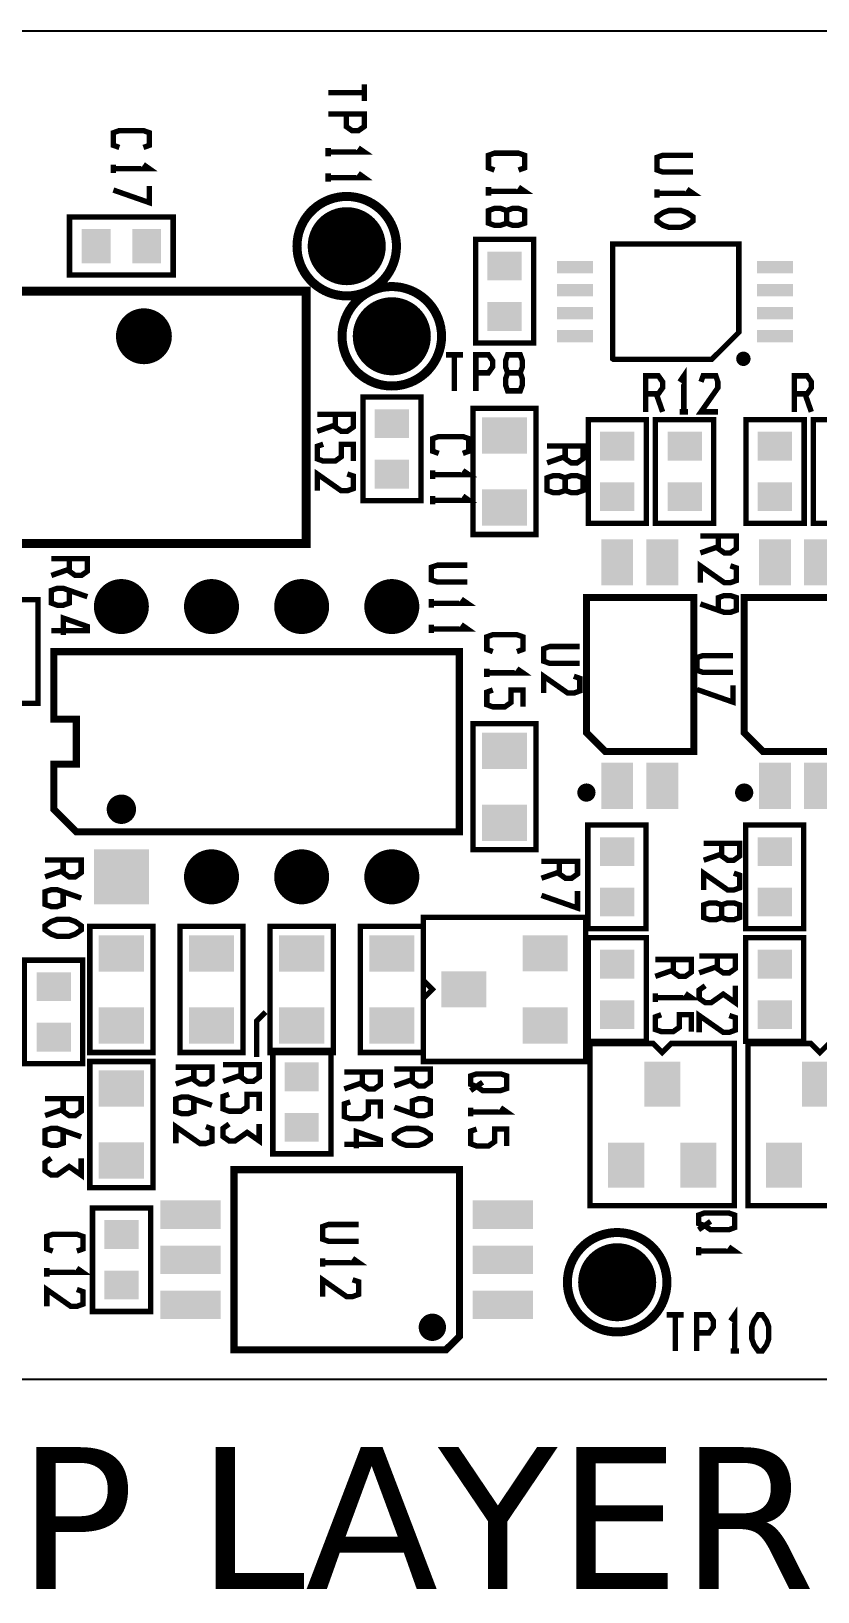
# Model space of a CAD drawing. Extents: x 40 to 180, y 103 to 200.
# Drawn here: x 95.06 to 117.22, y 156.45 to 200.45 of the extents above; entities that cross this region are included whole.
import ezdxf

# ---------------------------------------------------------------- set-up
doc = ezdxf.new("R2010")
doc.units = 0
doc.header["$MEASUREMENT"] = 0
doc.layers.get('0').update_dxf_attribs({"linetype": 'CONTINUOUS'})
for name, color, linetype in [('25-334-1_DRL', 1, 'CONTINUOUS'), ('25-335-0_DRD', 7, 'CONTINUOUS'), ('25-335-0_SMT', 253, 'CONTINUOUS'), ('25-335-0_SST', 1, 'CONTINUOUS')]:
    doc.layers.add(name, color=color, linetype=linetype)
doc.styles.get("Standard").update_dxf_attribs({"font": 'verdana.ttf', "height": 4})

# ---------------------------------------------------------------- blocks, each defined once
blk = doc.blocks.new('RECTANGLE_2')
blk.add_solid([(0.4826, 0.4064), (0.4826, -0.4064), (-0.4826, 0.4064), (-0.4826, -0.4064)])
blk = doc.blocks.new('RECTANGLE_4')
blk.add_solid([(0.4064, 0.4826), (0.4064, -0.4826), (-0.4064, 0.4826), (-0.4064, -0.4826)])
blk = doc.blocks.new('RECTANGLE_6')
blk.add_solid([(0.63627, 0.51308), (0.63627, -0.51308), (-0.63627, 0.51308), (-0.63627, -0.51308)])
blk = doc.blocks.new('RECTANGLE_8')
blk.add_solid([(0.635, 0.508), (0.635, -0.508), (-0.635, 0.508), (-0.635, -0.508)])
blk = doc.blocks.new('RECTANGLE_17')
blk.add_solid([(0.508, 0.635), (0.508, -0.635), (-0.508, 0.635), (-0.508, -0.635)])
blk = doc.blocks.new('ROUND_19')
at = {"const_width": 1.09982}
blk.add_lwpolyline([(-0.54991, 0, 1), (0.54991, 0, 1)], format="xyb", close=True, dxfattribs=at)
blk = doc.blocks.new('RECTANGLE_21')
blk.add_solid([(0.44958, 0.65024), (0.44958, -0.65024), (-0.44958, 0.65024), (-0.44958, -0.65024)])
blk = doc.blocks.new('RECTANGLE_27')
blk.add_solid([(0.508, 0.17526), (0.508, -0.17526), (-0.508, 0.17526), (-0.508, -0.17526)])
blk = doc.blocks.new('ROUND_28')
at = {"const_width": 0.7747}
blk.add_lwpolyline([(-0.38735, 0, 1), (0.38735, 0, 1)], format="xyb", close=True, dxfattribs=at)
blk = doc.blocks.new('SQUARE_29')
blk.add_solid([(0.7747, 0.7747), (0.7747, -0.7747), (-0.7747, 0.7747), (-0.7747, -0.7747)])
blk = doc.blocks.new('RECTANGLE_30')
blk.add_solid([(0.84963, 0.40005), (0.84963, -0.40005), (-0.84963, 0.40005), (-0.84963, -0.40005)])
blk = doc.blocks.new('ROUND_31')
at = {"const_width": 0.7874}
blk.add_lwpolyline([(-0.3937, 0, 1), (0.3937, 0, 1)], format="xyb", close=True, dxfattribs=at)

msp = doc.modelspace()

# ---------------------------------------------------------------- linework, layer by layer
at = {"layer": '25-335-0_DRD'}
for p, q in [((180.259, 200.451), (40.259, 200.451)), ((40.259, 162.45), (180.259, 162.45))]:
    msp.add_line(p, q, dxfattribs=at)
at = {"layer": '25-335-0_SST'}
for points, const_width in [([(104.443, 198.482), (104.443, 198.957)], 0.152), ([(103.427, 198.721), (104.443, 198.721)], 0.152), ([(103.935, 198.119), (103.935, 197.763), (104.105, 197.644), (104.275, 197.644), (104.443, 197.763), (104.443, 198.119), (103.427, 198.119)], 0.152), ([(97.544, 197.174), (97.374, 197.233), (97.374, 197.588), (97.544, 197.649), (98.22, 197.649), (98.39, 197.588), (98.39, 197.233), (98.22, 197.174)], 0.152), ([(103.427, 196.925), (103.427, 197.161)], 0.152), ([(103.427, 197.045), (104.443, 197.045), (104.275, 197.161)], 0.152), ([(97.374, 196.455), (97.374, 196.692)], 0.152), ([(97.374, 196.572), (98.39, 196.572), (98.22, 196.692)], 0.152), ([(108.113, 196.537), (107.945, 196.598), (107.945, 196.953), (108.113, 197.012), (108.791, 197.012), (108.961, 196.953), (108.961, 196.598), (108.791, 196.537)], 0.152), ([(113.706, 196.478), (112.86, 196.478), (112.69, 196.539), (112.69, 196.895), (112.86, 196.953), (113.706, 196.953)], 0.152), ([(103.427, 196.206), (103.427, 196.443)], 0.152), ([(103.427, 196.323), (104.443, 196.323), (104.275, 196.443)], 0.152), ([(97.374, 195.973), (98.39, 195.617), (98.39, 196.09)], 0.152), ([(107.945, 195.818), (107.945, 196.054)], 0.152), ([(107.945, 195.937), (108.961, 195.937), (108.791, 196.054)], 0.152), ([(112.69, 195.759), (112.69, 195.996)], 0.152), ([(112.69, 195.879), (113.706, 195.879), (113.536, 195.996)], 0.152), ([(108.453, 195.038), (108.621, 194.98), (108.791, 194.98), (108.961, 195.038), (108.961, 195.394), (108.791, 195.455), (108.621, 195.455), (108.453, 195.394), (108.453, 195.038), (108.283, 194.98), (108.113, 194.98), (107.945, 195.038), (107.945, 195.394), (108.113, 195.455), (108.283, 195.455), (108.453, 195.394)], 0.152), ([(112.69, 195.218), (112.86, 195.335), (113.028, 195.396), (113.368, 195.396), (113.536, 195.335), (113.706, 195.218), (113.706, 195.099), (113.536, 194.98), (113.368, 194.921), (113.028, 194.921), (112.86, 194.98), (112.69, 195.099), (112.69, 195.218)], 0.152), ([(99.06, 195.216), (96.139, 195.216), (96.139, 193.577), (99.06, 193.577), (99.06, 195.216)], 0.152), ([(109.22, 191.66), (109.22, 194.581), (107.582, 194.581), (107.582, 191.66), (109.22, 191.66)], 0.152), ([(114.999, 194.39), (114.999, 191.962), (114.237, 191.2), (111.466, 191.2), (111.443, 191.215), (111.443, 194.449), (114.999, 194.449), (114.999, 194.39)], 0.152), ([(83.249, 186.008), (102.807, 186.008), (102.807, 193.12), (83.249, 193.12), (83.249, 186.008)], 0.254), ([(107.224, 191.327), (106.749, 191.327)], 0.152), ([(106.985, 190.311), (106.985, 191.327)], 0.152), ([(107.587, 190.819), (107.943, 190.819), (108.062, 190.989), (108.062, 191.159), (107.943, 191.327), (107.587, 191.327), (107.587, 190.311)], 0.152), ([(108.839, 190.819), (108.9, 190.989), (108.9, 191.159), (108.839, 191.327), (108.484, 191.327), (108.425, 191.159), (108.425, 190.989), (108.484, 190.819), (108.839, 190.819), (108.9, 190.651), (108.9, 190.481), (108.839, 190.311), (108.484, 190.311), (108.425, 190.481), (108.425, 190.651), (108.484, 190.819)], 0.152), ([(115.187, 191.327), (115.065, 191.327)], 0.152), ([(115.1, 191.34), (115.1, 191.091)], 0.152), ([(113.449, 189.719), (113.449, 190.735), (113.333, 190.565)], 0.152), ([(115.25, 191.19), (115.001, 191.19)], 0.152), ([(115.238, 191.276), (115.238, 191.154)], 0.152), ([(112.375, 190.227), (112.731, 190.227), (112.85, 190.397), (112.85, 190.565), (112.731, 190.735), (112.375, 190.735), (112.375, 189.719)], 0.152), ([(114.407, 189.719), (113.932, 189.719), (114.407, 190.397), (114.407, 190.565), (114.349, 190.735), (113.993, 190.735), (113.932, 190.565)], 0.152), ([(116.566, 190.227), (116.922, 190.227), (117.041, 190.397), (117.041, 190.565), (116.922, 190.735), (116.566, 190.735), (116.566, 189.719)], 0.152), ([(106.045, 187.215), (106.045, 190.136), (104.407, 190.136), (104.407, 187.215), (106.045, 187.215)], 0.152), ([(112.672, 190.227), (112.85, 189.719)], 0.152), ([(116.863, 190.227), (117.041, 189.719)], 0.152), ([(103.627, 189.646), (103.627, 189.29), (103.795, 189.171), (103.965, 189.171), (104.135, 189.29), (104.135, 189.646), (103.119, 189.646)], 0.152), ([(109.284, 186.262), (109.284, 189.818), (107.506, 189.818), (107.506, 186.262), (109.284, 186.262)], 0.152), ([(113.569, 189.719), (113.333, 189.719)], 0.152), ([(103.627, 189.348), (103.119, 189.171)], 0.152), ([(112.395, 186.58), (112.395, 189.501), (110.757, 189.501), (110.757, 186.58), (112.395, 186.58)], 0.152), ([(112.649, 189.501), (112.649, 186.58), (114.288, 186.58), (114.288, 189.501), (112.649, 189.501)], 0.152), ([(116.84, 186.58), (116.84, 189.501), (115.202, 189.501), (115.202, 186.58), (116.84, 186.58)], 0.152), ([(117.094, 189.501), (117.094, 186.58), (118.733, 186.58), (118.733, 189.501), (117.094, 189.501)], 0.152), ([(103.287, 188.807), (103.119, 188.749), (103.119, 188.393), (103.287, 188.332), (103.627, 188.332), (103.795, 188.452), (103.795, 188.807), (104.135, 188.807), (104.135, 188.332)], 0.152), ([(106.543, 188.548), (106.373, 188.609), (106.373, 188.965), (106.543, 189.023), (107.221, 189.023), (107.389, 188.965), (107.389, 188.609), (107.221, 188.548)], 0.152), ([(110.104, 188.757), (110.104, 188.401), (110.272, 188.282), (110.442, 188.282), (110.612, 188.401), (110.612, 188.757), (109.596, 188.757)], 0.152), ([(110.104, 188.459), (109.596, 188.282)], 0.152), ([(103.119, 187.494), (103.119, 187.969), (103.795, 187.494), (103.965, 187.494), (104.135, 187.555), (104.135, 187.911), (103.965, 187.969)], 0.152), ([(106.373, 187.829), (106.373, 188.066)], 0.152), ([(106.373, 187.949), (107.389, 187.949), (107.221, 188.066)], 0.152), ([(110.104, 187.504), (110.272, 187.443), (110.442, 187.443), (110.612, 187.504), (110.612, 187.86), (110.442, 187.918), (110.272, 187.918), (110.104, 187.86), (110.104, 187.504), (109.934, 187.443), (109.764, 187.443), (109.596, 187.504), (109.596, 187.86), (109.764, 187.918), (109.934, 187.918), (110.104, 187.86)], 0.152), ([(106.373, 187.111), (106.373, 187.347)], 0.152), ([(106.373, 187.227), (107.389, 187.227), (107.221, 187.347)], 0.152), ([(114.422, 186.217), (114.422, 185.861), (114.59, 185.742), (114.76, 185.742), (114.93, 185.861), (114.93, 186.217), (113.914, 186.217)], 0.152), ([(114.422, 185.919), (113.914, 185.742)], 0.152), ([(96.134, 185.582), (96.134, 185.226), (96.302, 185.107), (96.472, 185.107), (96.642, 185.226), (96.642, 185.582), (95.626, 185.582)], 0.152), ([(96.134, 185.284), (95.626, 185.107)], 0.152), ([(107.348, 184.921), (106.503, 184.921), (106.332, 184.982), (106.332, 185.338), (106.503, 185.396), (107.348, 185.396)], 0.152), ([(113.914, 184.903), (113.914, 185.378), (114.59, 184.903), (114.76, 184.903), (114.93, 184.964), (114.93, 185.32), (114.76, 185.378)], 0.152), ([(96.134, 184.685), (96.134, 184.329), (95.964, 184.268), (95.794, 184.268), (95.626, 184.329), (95.626, 184.685), (95.794, 184.743), (95.964, 184.743), (96.642, 184.507)], 0.152), ([(95.25, 181.5), (95.25, 184.421), (93.612, 184.421), (93.612, 181.5), (95.25, 181.5)], 0.152), ([(106.332, 184.202), (106.332, 184.439)], 0.152), ([(106.332, 184.322), (107.348, 184.322), (107.178, 184.439)], 0.152), ([(110.706, 180.674), (110.706, 184.484), (113.729, 184.484), (113.729, 180.141), (111.24, 180.141), (110.706, 180.674)], 0.201), ([(114.422, 184.126), (114.422, 184.482), (114.59, 184.54), (114.76, 184.54), (114.93, 184.482), (114.93, 184.126), (114.76, 184.065), (114.59, 184.065), (113.914, 184.304)], 0.152), ([(115.151, 180.674), (115.151, 184.484), (118.174, 184.484), (118.174, 180.141), (115.685, 180.141), (115.151, 180.674)], 0.201), ([(95.964, 183.43), (95.964, 183.905), (96.642, 183.669), (96.642, 183.55), (95.626, 183.55)], 0.152), ([(106.332, 183.484), (106.332, 183.72)], 0.152), ([(106.332, 183.6), (107.348, 183.6), (107.178, 183.72)], 0.152), ([(108.067, 182.96), (107.897, 183.021), (107.897, 183.377), (108.067, 183.435), (108.745, 183.435), (108.913, 183.377), (108.913, 183.021), (108.745, 182.96)], 0.152), ([(101.41, 177.88), (107.125, 177.88), (107.125, 182.96), (95.695, 182.96), (95.695, 181.055), (96.33, 181.055), (96.33, 179.785), (95.695, 179.785), (95.695, 178.515), (96.33, 177.88), (101.41, 177.88)], 0.203), ([(110.518, 182.628), (109.672, 182.628), (109.502, 182.688), (109.502, 183.044), (109.672, 183.103), (110.518, 183.103)], 0.152), ([(114.836, 182.374), (113.99, 182.374), (113.82, 182.434), (113.82, 182.79), (113.99, 182.849), (114.836, 182.849)], 0.152), ([(107.897, 182.241), (107.897, 182.478)], 0.152), ([(107.897, 182.361), (108.913, 182.361), (108.745, 182.478)], 0.152), ([(109.502, 181.789), (109.502, 182.264), (110.18, 181.789), (110.348, 181.789), (110.518, 181.85), (110.518, 182.206), (110.348, 182.264)], 0.152), ([(108.067, 181.878), (107.897, 181.817), (107.897, 181.462), (108.067, 181.403), (108.405, 181.403), (108.575, 181.523), (108.575, 181.878), (108.913, 181.878), (108.913, 181.403)], 0.152), ([(113.82, 181.891), (114.836, 181.535), (114.836, 182.01)], 0.152), ([(109.284, 177.372), (109.284, 180.928), (107.506, 180.928), (107.506, 177.372), (109.284, 177.372)], 0.152), ([(110.874, 179.044), (110.534, 179.044)], 0.152), ([(110.625, 179.148), (110.625, 178.823)], 0.152), ([(110.762, 179.155), (110.762, 178.815)], 0.152), ([(115.319, 179.044), (114.979, 179.044)], 0.152), ([(115.07, 179.148), (115.07, 178.823)], 0.152), ([(115.207, 179.155), (115.207, 178.815)], 0.152), ([(97.986, 178.627), (97.214, 178.627)], 0.0254), ([(97.978, 178.65), (97.221, 178.65)], 0.0254), ([(97.968, 178.673), (97.229, 178.673)], 0.0254), ([(97.232, 178.675), (97.232, 178.355)], 0.0254), ([(97.958, 178.696), (97.242, 178.696)], 0.0254), ([(97.945, 178.718), (97.252, 178.718)], 0.0254), ([(97.254, 178.718), (97.254, 178.31)], 0.0254), ([(97.933, 178.741), (97.267, 178.741)], 0.0254), ([(97.277, 178.754), (97.277, 178.277)], 0.0254), ([(97.915, 178.764), (97.285, 178.764)], 0.0254), ([(97.3, 178.782), (97.3, 178.249)], 0.0254), ([(97.894, 178.787), (97.303, 178.787)], 0.0254), ([(97.323, 178.805), (97.323, 178.223)], 0.0254), ([(97.872, 178.81), (97.326, 178.81)], 0.0254), ([(97.346, 178.825), (97.346, 178.203)], 0.0254), ([(97.846, 178.833), (97.353, 178.833)], 0.0254), ([(97.369, 178.843), (97.369, 178.188)], 0.0254), ([(97.813, 178.856), (97.386, 178.856)], 0.0254), ([(97.392, 178.858), (97.392, 178.172)], 0.0254), ([(97.414, 178.871), (97.414, 178.16)], 0.0254), ([(97.77, 178.878), (97.427, 178.878)], 0.0254), ([(97.437, 178.881), (97.437, 178.147)], 0.0254), ([(97.46, 178.891), (97.46, 178.139)], 0.0254), ([(97.483, 178.899), (97.483, 178.132)], 0.0254), ([(97.712, 178.901), (97.488, 178.901)], 0.0254), ([(97.506, 178.906), (97.506, 178.124)], 0.0254), ([(97.529, 178.909), (97.529, 178.119)], 0.0254), ([(97.552, 178.914), (97.552, 178.116)], 0.0254), ([(97.574, 178.917), (97.574, 178.114)], 0.0254), ([(97.597, 178.917), (97.597, 178.114)], 0.0254), ([(97.62, 178.917), (97.62, 178.114)], 0.0254), ([(97.643, 178.914), (97.643, 178.116)], 0.0254), ([(97.666, 178.912), (97.666, 178.119)], 0.0254), ([(97.689, 178.906), (97.689, 178.124)], 0.0254), ([(97.712, 178.901), (97.712, 178.129)], 0.0254), ([(97.734, 178.894), (97.734, 178.137)], 0.0254), ([(97.757, 178.884), (97.757, 178.144)], 0.0254), ([(97.78, 178.873), (97.78, 178.157)], 0.0254), ([(97.803, 178.861), (97.803, 178.167)], 0.0254), ([(97.826, 178.848), (97.826, 178.183)], 0.0254), ([(97.849, 178.83), (97.849, 178.2)], 0.0254), ([(97.872, 178.81), (97.872, 178.218)], 0.0254), ([(97.894, 178.787), (97.894, 178.241)], 0.0254), ([(97.917, 178.762), (97.917, 178.269)], 0.0254), ([(97.94, 178.729), (97.94, 178.302)], 0.0254), ([(97.963, 178.685), (97.963, 178.343)], 0.0254), ([(97.986, 178.627), (97.986, 178.404)], 0.0254), ([(110.866, 178.906), (110.541, 178.906)], 0.152), ([(115.311, 178.906), (114.986, 178.906)], 0.152), ([(98.001, 178.536), (97.199, 178.536)], 0.0254), ([(98.001, 178.513), (97.199, 178.513)], 0.0254), ([(98.001, 178.49), (97.199, 178.49)], 0.0254), ([(97.999, 178.558), (97.201, 178.558)], 0.0254), ([(97.999, 178.467), (97.201, 178.467)], 0.0254), ([(97.996, 178.581), (97.204, 178.581)], 0.0254), ([(97.994, 178.444), (97.204, 178.444)], 0.0254), ([(97.209, 178.604), (97.209, 178.424)], 0.0254), ([(97.991, 178.604), (97.209, 178.604)], 0.0254), ([(97.991, 178.421), (97.209, 178.421)], 0.0254), ([(97.983, 178.398), (97.216, 178.398)], 0.0254), ([(97.976, 178.376), (97.224, 178.376)], 0.0254), ([(97.966, 178.353), (97.232, 178.353)], 0.0254), ([(97.955, 178.33), (97.244, 178.33)], 0.0254), ([(97.943, 178.307), (97.257, 178.307)], 0.0254), ([(97.927, 178.284), (97.272, 178.284)], 0.0254), ([(97.91, 178.261), (97.287, 178.261)], 0.0254), ([(97.889, 178.238), (97.308, 178.238)], 0.0254), ([(97.867, 178.216), (97.333, 178.216)], 0.0254), ([(97.839, 178.193), (97.361, 178.193)], 0.0254), ([(97.803, 178.17), (97.394, 178.17)], 0.0254), ([(97.76, 178.147), (97.44, 178.147)], 0.0254), ([(97.689, 178.124), (97.508, 178.124)], 0.0254), ([(110.744, 178.071), (110.744, 175.15), (112.383, 175.15), (112.383, 178.071), (110.744, 178.071)], 0.152), ([(115.189, 178.071), (115.189, 175.15), (116.828, 175.15), (116.828, 178.071), (115.189, 178.071)], 0.152), ([(114.516, 177.553), (114.516, 177.197), (114.686, 177.078), (114.857, 177.078), (115.024, 177.197), (115.024, 177.553), (114.008, 177.553)], 0.152), ([(114.516, 177.255), (114.008, 177.078)], 0.152), ([(95.959, 177.085), (95.959, 176.73), (96.129, 176.61), (96.299, 176.61), (96.467, 176.73), (96.467, 177.085), (95.451, 177.085)], 0.152), ([(109.944, 177.045), (109.944, 176.689), (110.114, 176.57), (110.285, 176.57), (110.452, 176.689), (110.452, 177.045), (109.436, 177.045)], 0.152), ([(95.959, 176.788), (95.451, 176.61)], 0.152), ([(109.944, 176.747), (109.436, 176.57)], 0.152), ([(114.008, 176.239), (114.008, 176.714), (114.686, 176.239), (114.857, 176.239), (115.024, 176.3), (115.024, 176.656), (114.857, 176.714)], 0.152), ([(95.959, 176.189), (95.959, 175.833), (95.791, 175.772), (95.621, 175.772), (95.451, 175.833), (95.451, 176.189), (95.621, 176.247), (95.791, 176.247), (96.467, 176.011)], 0.152), ([(109.436, 176.087), (110.452, 175.731), (110.452, 176.206)], 0.152), ([(114.516, 175.462), (114.686, 175.401), (114.857, 175.401), (115.024, 175.462), (115.024, 175.818), (114.857, 175.876), (114.686, 175.876), (114.516, 175.818), (114.516, 175.462), (114.349, 175.401), (114.178, 175.401), (114.008, 175.462), (114.008, 175.818), (114.178, 175.876), (114.349, 175.876), (114.516, 175.818)], 0.152), ([(95.451, 175.231), (95.621, 175.35), (95.791, 175.409), (96.129, 175.409), (96.299, 175.35), (96.467, 175.231), (96.467, 175.112), (96.299, 174.995), (96.129, 174.934), (95.791, 174.934), (95.621, 174.995), (95.451, 175.112), (95.451, 175.231)], 0.152), ([(98.489, 171.657), (98.489, 175.213), (96.711, 175.213), (96.711, 171.657), (98.489, 171.657)], 0.152), ([(101.029, 171.657), (101.029, 175.213), (99.251, 175.213), (99.251, 171.657), (101.029, 171.657)], 0.152), ([(101.791, 175.213), (101.791, 171.657), (103.569, 171.657), (103.569, 175.213), (101.791, 175.213)], 0.152), ([(104.331, 175.213), (104.331, 171.657), (106.109, 171.657), (106.109, 175.213), (104.331, 175.213)], 0.152), ([(110.681, 171.403), (110.681, 175.467), (106.109, 175.467), (106.109, 173.689), (106.363, 173.435), (106.109, 173.181), (106.109, 171.403), (110.681, 171.403)], 0.152), ([(112.395, 171.975), (112.395, 174.896), (110.757, 174.896), (110.757, 171.975), (112.395, 171.975)], 0.152), ([(115.189, 174.896), (115.189, 171.975), (116.828, 171.975), (116.828, 174.896), (115.189, 174.896)], 0.152), ([(94.869, 174.261), (94.869, 171.34), (96.508, 171.34), (96.508, 174.261), (94.869, 174.261)], 0.152), ([(113.152, 174.279), (113.152, 173.923), (113.32, 173.804), (113.49, 173.804), (113.66, 173.923), (113.66, 174.279), (112.644, 174.279)], 0.152), ([(114.389, 174.378), (114.389, 174.022), (114.559, 173.903), (114.73, 173.903), (114.897, 174.022), (114.897, 174.378), (113.881, 174.378)], 0.152), ([(113.152, 173.981), (112.644, 173.804)], 0.152), ([(114.389, 174.08), (113.881, 173.903)], 0.152), ([(112.644, 173.085), (112.644, 173.321)], 0.152), ([(112.644, 173.204), (113.66, 173.204), (113.49, 173.321)], 0.152), ([(114.051, 173.539), (113.881, 173.42), (113.881, 173.184), (114.051, 173.064), (114.222, 173.064), (114.559, 173.303), (114.897, 173.064), (114.897, 173.539)], 0.152), ([(101.664, 172.8), (101.41, 172.546), (101.41, 171.53)], 0.152), ([(112.812, 172.722), (112.644, 172.661), (112.644, 172.305), (112.812, 172.247), (113.152, 172.247), (113.32, 172.366), (113.32, 172.722), (113.66, 172.722), (113.66, 172.247)], 0.152), ([(113.881, 172.226), (113.881, 172.701), (114.559, 172.226), (114.73, 172.226), (114.897, 172.287), (114.897, 172.643), (114.73, 172.701)], 0.152), ([(103.505, 168.8), (103.505, 171.721), (101.867, 171.721), (101.867, 168.8), (103.505, 168.8)], 0.152), ([(110.808, 167.339), (114.872, 167.339), (114.872, 171.911), (113.094, 171.911), (112.84, 171.657), (112.586, 171.911), (110.808, 171.911), (110.808, 167.339)], 0.152), ([(115.253, 167.339), (119.317, 167.339), (119.317, 171.911), (117.539, 171.911), (117.285, 171.657), (117.031, 171.911), (115.253, 171.911), (115.253, 167.339)], 0.152), ([(98.489, 167.847), (98.489, 171.403), (96.711, 171.403), (96.711, 167.847), (98.489, 167.847)], 0.152), ([(99.642, 171.243), (99.642, 170.888), (99.812, 170.768), (99.982, 170.768), (100.15, 170.888), (100.15, 171.243), (99.134, 171.243)], 0.152), ([(100.975, 171.317), (100.975, 170.961), (101.143, 170.842), (101.313, 170.842), (101.483, 170.961), (101.483, 171.317), (100.467, 171.317)], 0.152), ([(104.389, 171.104), (104.389, 170.748), (104.557, 170.629), (104.727, 170.629), (104.897, 170.748), (104.897, 171.104), (103.881, 171.104)], 0.152), ([(105.801, 171.19), (105.801, 170.834), (105.969, 170.715), (106.139, 170.715), (106.309, 170.834), (106.309, 171.19), (105.293, 171.19)], 0.152), ([(99.642, 170.946), (99.134, 170.768)], 0.152), ([(100.975, 171.02), (100.467, 170.842)], 0.152), ([(104.389, 170.806), (103.881, 170.629)], 0.152), ([(105.801, 170.893), (105.293, 170.715)], 0.152), ([(107.61, 171.055), (107.44, 170.997), (107.44, 170.761), (107.61, 170.7), (107.778, 170.583), (108.286, 170.583), (108.456, 170.641), (108.456, 170.997), (108.286, 171.055), (107.61, 171.055)], 0.152), ([(107.778, 170.819), (107.44, 170.583)], 0.152), ([(95.959, 170.354), (95.959, 169.999), (96.129, 169.879), (96.299, 169.879), (96.467, 169.999), (96.467, 170.354), (95.451, 170.354)], 0.152), ([(99.642, 170.347), (99.642, 169.991), (99.474, 169.93), (99.304, 169.93), (99.134, 169.991), (99.134, 170.347), (99.304, 170.405), (99.474, 170.405), (100.15, 170.169)], 0.152), ([(100.635, 170.479), (100.467, 170.42), (100.467, 170.065), (100.635, 170.004), (100.975, 170.004), (101.143, 170.123), (101.143, 170.479), (101.483, 170.479), (101.483, 170.004)], 0.152), ([(104.049, 170.265), (103.881, 170.207), (103.881, 169.851), (104.049, 169.79), (104.389, 169.79), (104.557, 169.91), (104.557, 170.265), (104.897, 170.265), (104.897, 169.79)], 0.152), ([(105.801, 169.938), (105.801, 170.293), (105.969, 170.352), (106.139, 170.352), (106.309, 170.293), (106.309, 169.938), (106.139, 169.877), (105.969, 169.877), (105.293, 170.115)], 0.152), ([(95.959, 170.057), (95.451, 169.879)], 0.152), ([(107.44, 169.861), (107.44, 170.1)], 0.152), ([(107.44, 169.981), (108.456, 169.981), (108.286, 170.1)], 0.152), ([(95.959, 169.458), (95.959, 169.102), (95.791, 169.041), (95.621, 169.041), (95.451, 169.102), (95.451, 169.458), (95.621, 169.516), (95.791, 169.516), (96.467, 169.28)], 0.152), ([(99.134, 169.092), (99.134, 169.567), (99.812, 169.092), (99.982, 169.092), (100.15, 169.153), (100.15, 169.508), (99.982, 169.567)], 0.152), ([(100.635, 169.641), (100.467, 169.521), (100.467, 169.285), (100.635, 169.166), (100.805, 169.166), (101.143, 169.404), (101.483, 169.166), (101.483, 169.641)], 0.152), ([(104.219, 168.952), (104.219, 169.427), (104.897, 169.191), (104.897, 169.072), (103.881, 169.072)], 0.152), ([(105.293, 169.336), (105.461, 169.455), (105.631, 169.514), (105.969, 169.514), (106.139, 169.455), (106.309, 169.336), (106.309, 169.216), (106.139, 169.099), (105.969, 169.039), (105.631, 169.039), (105.461, 169.099), (105.293, 169.216), (105.293, 169.336)], 0.152), ([(107.61, 169.498), (107.44, 169.44), (107.44, 169.084), (107.61, 169.023), (107.948, 169.023), (108.118, 169.143), (108.118, 169.498), (108.456, 169.498), (108.456, 169.023)], 0.152), ([(95.621, 168.678), (95.451, 168.558), (95.451, 168.322), (95.621, 168.203), (95.791, 168.203), (96.129, 168.442), (96.467, 168.203), (96.467, 168.678)], 0.152), ([(107.125, 164.164), (107.125, 163.656), (106.744, 163.275), (100.775, 163.275), (100.775, 168.355), (107.125, 168.355), (107.125, 164.164)], 0.201), ([(98.425, 164.355), (98.425, 167.276), (96.787, 167.276), (96.787, 164.355), (98.425, 164.355)], 0.152), ([(114.034, 167.134), (113.863, 167.075), (113.863, 166.836), (114.034, 166.778), (114.204, 166.659), (114.712, 166.659), (114.879, 166.72), (114.879, 167.075), (114.712, 167.134), (114.034, 167.134)], 0.152), ([(104.285, 166.336), (103.437, 166.336), (103.269, 166.394), (103.269, 166.75), (103.437, 166.808), (104.285, 166.808)], 0.152), ([(114.204, 166.897), (113.863, 166.659)], 0.152), ([(95.667, 166.059), (95.499, 166.118), (95.499, 166.473), (95.667, 166.532), (96.345, 166.532), (96.515, 166.473), (96.515, 166.118), (96.345, 166.059)], 0.152), ([(103.269, 165.615), (103.269, 165.853)], 0.152), ([(103.269, 165.734), (104.285, 165.734), (104.115, 165.853)], 0.152), ([(113.863, 165.94), (113.863, 166.178)], 0.152), ([(113.863, 166.059), (114.879, 166.059), (114.712, 166.178)], 0.152), ([(95.499, 165.338), (95.499, 165.577)], 0.152), ([(95.499, 165.457), (96.515, 165.457), (96.345, 165.577)], 0.152), ([(95.499, 164.5), (95.499, 164.975), (96.175, 164.5), (96.345, 164.5), (96.515, 164.561), (96.515, 164.916), (96.345, 164.975)], 0.152), ([(103.269, 164.776), (103.269, 165.251), (103.945, 164.776), (104.115, 164.776), (104.285, 164.837), (104.285, 165.193), (104.115, 165.251)], 0.152), ([(106.508, 164.154), (106.218, 164.154)], 0.201), ([(106.246, 164.169), (106.246, 163.651)], 0.201), ([(106.426, 164.187), (106.426, 163.633)], 0.201), ([(106.607, 164.055), (106.607, 163.765)], 0.201), ([(113.444, 164.261), (112.969, 164.261)], 0.152), ([(113.206, 163.245), (113.206, 164.261)], 0.152), ([(113.808, 163.753), (114.163, 163.753), (114.283, 163.923), (114.283, 164.091), (114.163, 164.261), (113.808, 164.261), (113.808, 163.245)], 0.152), ([(114.882, 163.245), (114.882, 164.261), (114.765, 164.091)], 0.152), ([(115.542, 163.245), (115.426, 163.415), (115.365, 163.583), (115.365, 163.923), (115.426, 164.091), (115.542, 164.261), (115.662, 164.261), (115.781, 164.091), (115.84, 163.923), (115.84, 163.583), (115.781, 163.415), (115.662, 163.245), (115.542, 163.245)], 0.152), ([(106.64, 163.974), (106.086, 163.974)], 0.201), ([(106.622, 163.796), (106.104, 163.796)], 0.201), ([(115.001, 163.245), (114.765, 163.245)], 0.152)]:
    msp.add_lwpolyline(points, dxfattribs=dict(at, const_width=const_width))
for points, const_width in [([(103.95, 195.792, 0.414214), (102.548, 194.39)], 0.254), ([(105.352, 194.39, 0.414214), (103.95, 195.792)], 0.254), ([(102.548, 194.39, 0.414214), (103.95, 192.988)], 0.254), ([(103.95, 192.988, 0.414214), (105.352, 194.39)], 0.254), ([(105.22, 193.252, 0.414214), (103.818, 191.85)], 0.254), ([(106.622, 191.85, 0.414214), (105.22, 193.252)], 0.254), ([(103.818, 191.85, 0.414214), (105.22, 190.448)], 0.254), ([(105.22, 190.448, 0.414214), (106.622, 191.85)], 0.254), ([(115.126, 191.342, 0.414214), (114.999, 191.215)], 0.152), ([(115.253, 191.215, 0.414214), (115.126, 191.342)], 0.152), ([(114.999, 191.215, 0.414214), (115.126, 191.088)], 0.152), ([(115.126, 191.088, 0.414214), (115.253, 191.215)], 0.152), ([(110.704, 179.166, 0.414214), (110.523, 178.985)], 0.152), ([(110.884, 178.985, 0.414214), (110.704, 179.166)], 0.152), ([(115.149, 179.166, 0.414214), (114.968, 178.985)], 0.152), ([(115.329, 178.985, 0.414214), (115.149, 179.166)], 0.152), ([(97.6, 178.917, 0.414214), (97.199, 178.515)], 0.0254), ([(98.001, 178.515, 0.414214), (97.6, 178.917)], 0.0254), ([(110.523, 178.985, 0.414214), (110.704, 178.805)], 0.152), ([(110.704, 178.805, 0.414214), (110.884, 178.985)], 0.152), ([(114.968, 178.985, 0.414214), (115.149, 178.805)], 0.152), ([(115.149, 178.805, 0.414214), (115.329, 178.985)], 0.152), ([(97.199, 178.515, 0.414214), (97.6, 178.114)], 0.0254), ([(97.6, 178.114, 0.414214), (98.001, 178.515)], 0.0254), ([(111.57, 166.582, 0.414214), (110.168, 165.18)], 0.254), ([(112.972, 165.18, 0.414214), (111.57, 166.582)], 0.254), ([(110.168, 165.18, 0.414214), (111.57, 163.778)], 0.254), ([(111.57, 163.778, 0.414214), (112.972, 165.18)], 0.254), ([(106.363, 164.195, 0.414214), (106.078, 163.91)], 0.201), ([(106.647, 163.91, 0.414214), (106.363, 164.195)], 0.201), ([(106.078, 163.91, 0.414214), (106.363, 163.626)], 0.201), ([(106.363, 163.626, 0.414214), (106.647, 163.91)], 0.201)]:
    msp.add_lwpolyline(points, format="xyb", dxfattribs=dict(at, const_width=const_width))

# ---------------------------------------------------------------- block references
at = {"layer": '25-335-0_SMT'}
for name, p in [('ROUND_19', (103.95, 194.39)), ('RECTANGLE_4', (96.889, 194.39)), ('RECTANGLE_4', (98.311, 194.39)), ('RECTANGLE_2', (108.395, 193.831)), ('RECTANGLE_27', (110.384, 193.801)), ('RECTANGLE_27', (116.015, 193.801)), ('RECTANGLE_27', (110.384, 193.151)), ('RECTANGLE_27', (116.015, 193.151)), ('ROUND_19', (105.22, 191.85)), ('RECTANGLE_2', (108.395, 192.409)), ('ROUND_31', (98.235, 191.85)), ('RECTANGLE_27', (110.384, 192.501)), ('RECTANGLE_27', (116.015, 192.501)), ('RECTANGLE_27', (110.384, 191.85)), ('RECTANGLE_27', (116.015, 191.85)), ('RECTANGLE_2', (105.22, 189.386)), ('RECTANGLE_6', (108.395, 189.056)), ('RECTANGLE_2', (111.57, 188.751)), ('RECTANGLE_2', (113.475, 188.751)), ('RECTANGLE_2', (116.015, 188.751)), ('RECTANGLE_2', (105.22, 187.964)), ('RECTANGLE_6', (108.395, 187.024)), ('RECTANGLE_2', (111.57, 187.329)), ('RECTANGLE_2', (113.475, 187.329)), ('RECTANGLE_2', (116.015, 187.329)), ('RECTANGLE_21', (111.57, 185.475)), ('RECTANGLE_21', (112.84, 185.475)), ('RECTANGLE_21', (116.015, 185.475)), ('RECTANGLE_21', (117.285, 185.475)), ('ROUND_28', (97.6, 184.23)), ('ROUND_28', (100.14, 184.23)), ('ROUND_28', (102.68, 184.23)), ('ROUND_28', (105.22, 184.23)), ('RECTANGLE_6', (108.395, 180.166)), ('RECTANGLE_21', (111.57, 179.176)), ('RECTANGLE_21', (112.84, 179.176)), ('RECTANGLE_21', (116.015, 179.176)), ('RECTANGLE_21', (117.285, 179.176)), ('RECTANGLE_6', (108.395, 178.134)), ('SQUARE_29', (97.6, 176.61)), ('ROUND_28', (100.14, 176.61)), ('ROUND_28', (102.68, 176.61)), ('ROUND_28', (105.22, 176.61)), ('RECTANGLE_2', (111.57, 177.321)), ('RECTANGLE_2', (116.015, 177.321)), ('RECTANGLE_2', (111.57, 175.899)), ('RECTANGLE_2', (116.015, 175.899)), ('RECTANGLE_6', (97.6, 174.451)), ('RECTANGLE_6', (100.14, 174.451)), ('RECTANGLE_6', (102.68, 174.451)), ('RECTANGLE_6', (105.22, 174.451)), ('RECTANGLE_8', (109.538, 174.451)), ('RECTANGLE_2', (111.57, 174.146)), ('RECTANGLE_2', (116.015, 174.146)), ('RECTANGLE_2', (95.695, 173.511)), ('RECTANGLE_8', (107.252, 173.435)), ('RECTANGLE_6', (97.6, 172.419)), ('RECTANGLE_6', (100.14, 172.419)), ('RECTANGLE_6', (102.68, 172.419)), ('RECTANGLE_6', (105.22, 172.419)), ('RECTANGLE_8', (109.538, 172.419)), ('RECTANGLE_2', (111.57, 172.724)), ('RECTANGLE_2', (116.015, 172.724)), ('RECTANGLE_2', (95.695, 172.089)), ('RECTANGLE_6', (97.6, 170.641)), ('RECTANGLE_2', (102.68, 170.971)), ('RECTANGLE_17', (112.84, 170.768)), ('RECTANGLE_17', (117.285, 170.768)), ('RECTANGLE_2', (102.68, 169.549)), ('RECTANGLE_6', (97.6, 168.609)), ('RECTANGLE_17', (111.824, 168.482)), ('RECTANGLE_17', (113.856, 168.482)), ('RECTANGLE_17', (116.269, 168.482)), ('RECTANGLE_30', (99.551, 167.085)), ('RECTANGLE_30', (108.349, 167.085)), ('RECTANGLE_2', (97.6, 166.526)), ('RECTANGLE_30', (99.551, 165.815)), ('RECTANGLE_30', (108.349, 165.815)), ('ROUND_19', (111.57, 165.18)), ('RECTANGLE_2', (97.6, 165.104)), ('RECTANGLE_30', (99.551, 164.545)), ('RECTANGLE_30', (108.349, 164.545))]:
    msp.add_blockref(name, p, dxfattribs=at)

# ---------------------------------------------------------------- texts
at = {"layer": '25-334-1_DRL', "linetype": 'Continuous'}
msp.add_text('TOP LAYER VIEW', height=4, dxfattribs=at).set_placement((86.996, 156.531))

doc.saveas('drawing.dxf')
